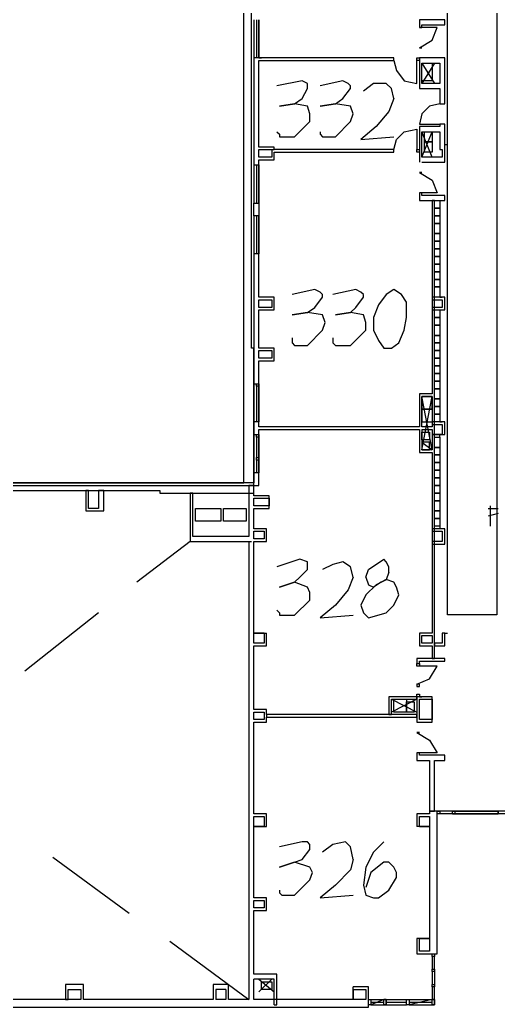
# Model space of a CAD drawing. Extents: x 0 to 66.8, y 0 to 60.3.
# Drawn here: x 13.75 to 25.69, y 6.99 to 31.62 of the extents above; entities that cross this region are included whole.
import ezdxf

# ---------------------------------------------------------------- set-up
doc = ezdxf.new("R2010")
doc.units = 0

msp = doc.modelspace()

# ---------------------------------------------------------------- linework, layer by layer
at = {"layer": 'Layer 1'}
for p, q in [((24.419265, 16.779748), (24.419265, 48.179929)), ((25.654867, 48.179929), (25.654867, 16.779748)), ((19.33599, 20.06608), (19.33599, 37.846058)), ((19.52649, 23.43184), (19.52649, 34.925061)), ((19.589963, 31.623251), (19.589963, 31.051752)), ((19.589963, 31.623224), (19.589963, 30.670726)), ((19.653543, 31.623251), (19.653543, 31.051752)), ((19.716699, 31.623251), (19.716699, 31.051752)), ((19.716699, 30.670726), (19.716699, 31.623224)), ((19.716831, 31.623251), (19.716831, 31.623251)), ((19.716831, 31.623251), (19.716831, 31.623251)), ((23.717379, 31.623251), (23.717379, 31.432486)), ((24.352457, 31.623118), (23.717458, 31.623118)), ((24.352457, 31.496119), (24.352457, 31.623118)), ((24.162143, 31.432592), (23.717379, 31.432592)), ((23.717379, 31.432566), (23.717379, 31.432566)), ((23.717379, 31.432566), (23.717379, 31.432566)), ((23.717379, 31.432486), (23.780879, 31.432486)), ((23.780879, 31.432486), (23.780879, 31.496251)), ((23.780932, 31.496119), (24.352431, 31.496119)), ((24.034878, 31.115357), (24.162143, 31.432592)), ((19.589963, 31.051725), (19.589963, 30.670726)), ((19.653543, 31.051725), (19.653543, 30.670726)), ((19.716699, 31.051725), (19.716699, 30.670726)), ((19.716831, 31.051725), (19.716831, 31.051725)), ((19.716831, 31.051725), (19.716831, 31.051725)), ((19.716831, 31.051725), (19.716831, 31.051725)), ((19.716831, 31.051725), (19.716831, 31.051725)), ((23.717379, 30.924593), (24.034878, 31.115357)), ((23.717379, 30.924593), (23.717379, 30.924593)), ((23.717379, 30.924593), (23.717379, 30.924593)), ((23.717379, 30.924593), (23.780879, 30.924593)), ((23.780879, 30.924593), (23.717379, 30.924593)), ((19.716831, 30.670593), (19.590096, 30.670593)), ((19.590096, 30.670487), (19.590096, 28.448255)), ((19.716831, 30.670593), (19.780331, 30.670593)), ((19.716831, 30.670593), (19.716831, 30.670593)), ((19.716831, 30.670593), (19.716831, 30.670593)), ((23.082591, 30.67054), (19.716831, 30.67054)), ((19.716831, 30.607305), (23.082591, 30.607305)), ((19.716831, 28.448255), (19.716831, 30.607252)), ((23.082512, 30.607305), (23.146012, 30.353305)), ((23.082591, 30.607305), (23.082591, 30.67054)), ((23.654011, 30.035806), (23.654011, 30.607305)), ((23.654091, 30.67062), (23.717326, 30.67062)), ((23.654091, 30.607384), (23.654091, 30.67062)), ((23.717326, 30.607384), (23.654091, 30.607384)), ((23.717326, 30.67062), (23.717326, 30.607384)), ((23.717379, 30.670593), (23.717379, 30.670593)), ((23.717379, 30.670593), (23.717379, 30.670593)), ((23.780932, 30.670593), (23.717432, 30.670593)), ((23.717432, 30.670593), (23.717432, 29.908594)), ((24.352457, 30.670567), (23.780958, 30.670567)), ((24.352352, 30.035885), (24.352352, 30.67062)), ((23.146012, 30.353305), (23.336512, 30.099041)), ((23.780826, 30.543884), (24.034826, 30.543884)), ((23.780826, 30.09912), (23.780826, 30.543884)), ((23.780932, 30.035753), (23.780932, 30.543752)), ((24.098431, 30.54362), (23.780932, 30.035885)), ((23.780932, 30.54362), (24.098431, 30.035885)), ((23.780958, 30.543832), (24.225458, 30.543832)), ((24.034826, 30.543884), (24.034826, 30.09912)), ((24.225352, 30.54362), (24.225352, 30.035885)), ((20.79625, 30.09912), (20.161516, 29.972121)), ((20.923515, 30.035885), (20.79625, 30.09912)), ((21.81254, 30.09912), (21.241041, 29.972121)), ((21.93954, 30.035885), (21.81254, 30.09912)), ((23.336512, 30.099041), (23.654011, 30.035806)), ((24.034826, 30.09912), (23.780826, 30.09912)), ((20.79625, 29.654621), (20.923515, 29.908621)), ((20.923515, 29.908621), (20.923515, 30.035885)), ((21.81254, 29.654621), (22.00304, 29.908621)), ((22.00304, 29.972121), (21.93954, 30.035885)), ((22.00304, 29.908621), (22.00304, 29.972121)), ((22.574592, 30.035753), (22.320592, 29.844988)), ((22.891827, 30.035753), (22.574592, 30.035753)), ((23.019012, 29.908647), (22.891748, 30.035647)), ((23.082512, 29.654647), (23.019012, 29.908647)), ((23.717432, 29.908621), (24.225431, 29.908621)), ((24.225431, 30.035885), (23.780932, 30.035885)), ((24.225352, 29.908621), (24.225352, 29.527886)), ((24.352352, 29.527886), (24.352352, 30.03562)), ((20.606015, 29.527886), (20.79625, 29.654621)), ((21.621776, 29.527886), (21.81254, 29.654621)), ((23.082512, 29.654647), (22.955512, 29.337148)), ((20.606015, 29.527886), (20.225016, 29.464121)), ((20.225016, 29.464121), (20.606015, 29.527886)), ((20.923515, 29.464121), (20.606015, 29.527886)), ((20.987015, 29.273886), (20.923515, 29.464121)), ((21.621776, 29.527886), (21.241041, 29.464121)), ((21.241041, 29.464121), (21.621776, 29.527886)), ((22.00304, 29.464121), (21.621776, 29.527886)), ((22.06654, 29.273886), (22.00304, 29.464121)), ((22.955512, 29.337148), (22.637748, 28.956148)), ((23.971352, 29.46428), (23.780852, 29.27378)), ((24.225352, 29.52778), (23.971352, 29.46428)), ((24.225352, 29.527886), (24.352352, 29.527886)), ((20.606015, 28.702387), (20.987015, 29.083122)), ((20.987015, 29.083122), (20.987015, 29.273886)), ((21.621776, 28.702387), (22.00304, 29.083122)), ((22.00304, 29.083122), (22.06654, 29.273886)), ((23.780852, 29.27378), (23.717352, 29.019781)), ((20.161516, 28.829122), (20.225016, 28.765887)), ((21.241041, 28.829122), (21.241041, 28.765887)), ((22.637748, 28.956148), (22.257013, 28.638649)), ((23.146012, 28.638702), (23.336512, 28.829201)), ((23.336512, 28.829201), (23.654011, 28.892701)), ((23.654011, 28.892701), (23.654011, 28.384702)), ((23.717352, 29.019781), (24.225352, 29.019781)), ((24.225431, 28.956122), (23.717432, 28.956122)), ((23.717458, 28.956122), (23.717458, 28.067123)), ((24.034931, 28.194387), (23.780932, 28.829122)), ((23.780932, 28.194387), (24.034931, 28.829122)), ((23.780932, 28.829122), (24.225431, 28.829122)), ((23.780958, 28.194387), (23.780958, 28.829122)), ((23.84459, 28.829122), (24.03509, 28.829122)), ((23.84459, 28.575122), (23.84459, 28.829122)), ((24.03509, 28.829122), (24.03509, 28.575122)), ((24.225352, 28.829122), (24.225352, 28.384623)), ((24.352457, 29.019807), (24.225458, 29.019807)), ((24.225458, 29.019807), (24.225458, 28.956307)), ((24.352352, 28.511622), (24.352352, 28.829122)), ((24.352457, 28.829122), (24.352457, 29.019886)), ((20.225016, 28.765887), (20.225016, 28.702387)), ((20.225016, 28.702387), (20.606015, 28.702387)), ((21.241041, 28.765887), (21.304276, 28.702387)), ((21.304276, 28.702387), (21.621776, 28.702387)), ((22.257013, 28.638649), (23.082512, 28.702149)), ((23.082512, 28.384702), (23.146012, 28.638702)), ((19.590096, 28.448255), (19.590096, 28.194255)), ((19.716831, 28.194255), (19.716831, 28.384755)), ((20.097936, 28.448255), (19.716937, 28.448255)), ((19.716937, 28.384755), (20.034436, 28.384755)), ((20.034251, 28.384781), (20.098016, 28.384781)), ((20.034251, 28.384781), (20.034251, 28.194282)), ((23.082459, 28.384623), (20.097963, 28.384623)), ((20.098016, 28.384781), (20.098016, 28.448281)), ((23.082459, 28.321123), (23.082459, 28.384623)), ((23.654091, 28.384623), (23.717326, 28.384623)), ((23.654091, 28.321123), (23.654091, 28.384623)), ((23.717326, 28.384623), (23.717326, 28.321123)), ((23.84459, 28.575122), (24.03509, 28.575122)), ((23.84459, 28.321123), (23.84459, 28.575122)), ((24.03509, 28.575122), (23.84459, 28.575122)), ((24.03509, 28.575122), (24.03509, 28.321123)), ((24.225378, 28.384834), (24.288878, 28.384834)), ((24.288905, 28.384702), (24.288905, 28.194202)), ((24.352378, 28.511569), (24.416143, 28.511569)), ((24.352405, 28.067202), (24.352405, 28.511437)), ((19.589963, 28.194255), (19.589963, 28.003491)), ((19.716699, 28.003491), (19.716699, 28.130755)), ((20.034251, 28.194282), (19.716752, 28.194282)), ((19.716752, 28.130782), (20.098016, 28.130782)), ((20.097963, 28.321123), (23.082459, 28.321123)), ((20.098016, 28.130782), (20.098016, 28.321017)), ((23.717326, 28.321123), (23.654091, 28.321123)), ((24.288958, 28.194334), (23.780958, 28.194334)), ((24.03509, 28.321123), (23.84459, 28.321123)), ((19.589963, 28.00357), (19.589963, 27.622835)), ((19.589963, 28.003491), (19.716699, 28.003491)), ((19.589963, 28.003464), (19.589963, 27.05123)), ((19.653543, 28.00357), (19.653543, 27.622835)), ((19.716699, 28.00357), (19.716699, 27.622835)), ((19.716699, 27.05123), (19.716699, 28.003464)), ((19.716831, 28.00357), (19.716831, 28.00357)), ((19.716831, 28.00357), (19.716831, 28.00357)), ((23.717379, 28.067149), (23.717379, 28.067149)), ((23.717379, 28.067149), (23.717379, 28.067149)), ((23.780958, 28.06707), (24.352457, 28.06707)), ((19.589963, 27.622729), (19.589963, 27.05123)), ((19.653543, 27.622729), (19.653543, 27.05123)), ((19.716699, 27.622729), (19.716699, 27.05123)), ((19.716831, 27.622729), (19.716831, 27.622729)), ((19.716831, 27.622729), (19.716831, 27.622729)), ((19.716831, 27.622729), (19.716831, 27.622729)), ((19.716831, 27.622729), (19.716831, 27.622729)), ((23.717379, 27.81315), (23.717379, 27.81315)), ((23.717379, 27.81315), (23.717379, 27.81315)), ((23.717379, 27.81315), (23.780879, 27.81315)), ((23.780879, 27.81315), (23.717379, 27.81315)), ((23.717379, 27.81315), (24.034878, 27.62265)), ((24.034878, 27.62265), (24.162143, 27.30515)), ((23.717379, 27.305177), (23.717379, 27.305177)), ((23.717379, 27.305177), (23.717379, 27.305177)), ((24.162143, 27.30515), (23.717379, 27.30515)), ((23.717379, 27.114756), (24.352378, 27.114756)), ((23.780932, 27.305177), (23.717432, 27.305177)), ((23.717432, 27.305177), (23.717432, 27.114677)), ((24.352378, 27.241492), (23.780879, 27.241492)), ((23.780932, 27.241624), (23.780932, 27.305124)), ((24.098484, 27.114624), (24.034984, 27.114624)), ((24.034984, 27.114624), (24.034984, 22.28863)), ((24.098484, 22.22513), (24.098484, 27.114624)), ((24.09859, 27.114889), (24.225325, 27.114889)), ((24.09859, 26.924124), (24.09859, 27.114889)), ((24.225325, 27.114889), (24.225325, 26.924124)), ((24.225352, 27.114756), (24.288852, 27.114756)), ((24.352378, 27.114756), (24.352378, 27.241492)), ((19.590096, 27.051124), (19.716831, 27.051124)), ((19.590096, 26.733625), (19.590096, 27.051124)), ((19.716831, 27.051177), (19.716831, 27.051177)), ((19.716831, 27.051177), (19.716831, 27.051177)), ((19.716831, 27.051124), (19.716831, 26.733625)), ((24.09859, 26.924124), (24.225325, 26.924124)), ((24.09859, 26.733625), (24.09859, 26.924124)), ((24.225325, 26.924124), (24.09859, 26.924124)), ((24.225325, 26.924124), (24.225325, 26.733625)), ((19.589963, 26.73373), (19.589963, 25.781232)), ((19.589963, 26.733625), (19.589963, 25.781126)), ((19.716831, 26.733625), (19.590096, 26.733625)), ((19.653543, 26.733625), (19.653543, 25.781126)), ((19.716699, 25.781232), (19.716699, 26.73373)), ((19.716699, 26.733625), (19.716699, 25.781126)), ((19.716831, 26.733625), (19.716831, 26.733625)), ((19.716831, 26.733625), (19.716831, 26.733625)), ((24.09859, 26.733625), (24.225325, 26.733625)), ((24.09859, 26.543125), (24.09859, 26.733625)), ((24.225325, 26.733625), (24.09859, 26.733625)), ((24.225325, 26.733625), (24.225325, 26.543125)), ((24.09859, 26.543125), (24.225325, 26.543125)), ((24.09859, 26.289125), (24.09859, 26.543125)), ((24.225325, 26.543125), (24.09859, 26.543125)), ((24.225325, 26.543125), (24.225325, 26.289125)), ((24.09859, 26.28939), (24.225325, 26.28939)), ((24.09859, 26.09889), (24.09859, 26.28939)), ((24.225325, 26.289125), (24.09859, 26.289125)), ((24.225325, 26.28939), (24.225325, 26.09889)), ((24.225325, 26.09889), (24.09859, 26.09889)), ((24.09859, 26.09889), (24.225325, 26.09889)), ((24.09859, 25.908126), (24.09859, 26.09889)), ((24.225325, 25.908126), (24.09859, 25.908126)), ((24.09859, 25.908126), (24.225325, 25.908126)), ((24.09859, 25.717626), (24.09859, 25.908126)), ((24.225325, 26.09889), (24.225325, 25.908126)), ((24.225325, 25.908126), (24.225325, 25.717626)), ((19.716831, 25.781232), (19.590096, 25.781232)), ((19.590096, 25.781232), (19.590096, 24.638233)), ((19.716831, 24.701733), (19.716831, 25.781232)), ((19.716831, 25.781232), (19.716831, 25.781232)), ((19.716831, 25.781232), (19.716831, 25.781232)), ((24.225325, 25.717626), (24.09859, 25.717626)), ((24.09859, 25.717626), (24.225325, 25.717626)), ((24.09859, 25.527126), (24.09859, 25.717626)), ((24.225325, 25.717626), (24.225325, 25.527126)), ((24.09859, 25.527391), (24.225325, 25.527391)), ((24.09859, 25.336626), (24.09859, 25.527391)), ((24.225325, 25.527126), (24.09859, 25.527126)), ((24.225325, 25.527391), (24.225325, 25.336626)), ((24.225325, 25.336626), (24.09859, 25.336626)), ((24.09859, 25.336626), (24.225325, 25.336626)), ((24.09859, 25.146127), (24.09859, 25.336626)), ((24.225325, 25.146127), (24.09859, 25.146127)), ((24.09859, 25.146127), (24.225325, 25.146127)), ((24.09859, 24.955627), (24.09859, 25.146127)), ((24.225325, 25.336626), (24.225325, 25.146127)), ((24.225325, 25.146127), (24.225325, 24.955627)), ((21.113882, 24.892259), (20.542383, 24.765259)), ((21.241147, 24.828495), (21.113882, 24.892259)), ((22.129828, 24.892259), (21.558593, 24.765259)), ((22.257092, 24.828495), (22.129828, 24.892259)), ((23.082644, 24.892127), (22.89188, 24.765392)), ((23.272879, 24.765392), (23.082644, 24.892127)), ((24.225325, 24.955627), (24.09859, 24.955627)), ((24.09859, 24.955627), (24.225325, 24.955627)), ((24.09859, 24.701627), (24.09859, 24.955627)), ((24.225325, 24.955627), (24.225325, 24.701627)), ((19.590096, 24.638154), (19.590096, 24.447654)), ((19.716831, 24.447654), (19.716831, 24.638154)), ((20.097963, 24.70168), (19.716963, 24.70168)), ((19.716963, 24.63818), (20.034463, 24.63818)), ((20.034463, 24.63818), (20.034463, 24.44768)), ((20.097963, 24.384181), (20.097963, 24.70168)), ((21.113882, 24.44776), (21.304382, 24.70176)), ((21.304382, 24.765259), (21.241147, 24.828495)), ((21.304382, 24.70176), (21.304382, 24.765259)), ((22.129828, 24.44776), (22.320592, 24.70176)), ((22.320592, 24.765259), (22.257092, 24.828495)), ((22.320592, 24.70176), (22.320592, 24.765259)), ((22.89188, 24.765392), (22.70138, 24.511392)), ((23.400144, 24.574627), (23.272879, 24.765392)), ((24.352457, 24.70168), (24.034958, 24.70168)), ((24.034958, 24.70168), (24.034958, 24.63818)), ((24.034958, 24.63818), (24.288958, 24.63818)), ((24.225325, 24.701627), (24.09859, 24.701627)), ((24.225352, 24.70176), (24.288852, 24.70176)), ((24.288905, 24.638154), (24.288905, 24.447654)), ((24.352457, 24.384181), (24.352457, 24.70168)), ((19.590096, 24.447654), (19.590096, 23.368155)), ((20.034463, 24.44768), (19.716963, 24.44768)), ((20.923382, 24.320495), (21.113882, 24.44776)), ((22.003093, 24.320495), (22.129828, 24.44776)), ((22.70138, 24.511392), (22.574645, 24.193628)), ((23.400144, 24.193628), (23.400144, 24.574627)), ((24.288905, 24.447733), (24.034905, 24.447733)), ((24.034905, 24.447733), (24.034905, 24.384233)), ((19.716831, 23.431655), (19.716831, 24.384154)), ((19.716963, 24.384181), (20.097963, 24.384181)), ((20.923382, 24.320495), (20.542383, 24.25726)), ((20.542383, 24.25726), (20.923382, 24.320495)), ((21.304382, 24.25726), (20.923382, 24.320495)), ((21.367882, 24.066496), (21.304382, 24.25726)), ((22.003093, 24.320495), (21.621829, 24.25726)), ((21.621829, 24.25726), (22.003093, 24.320495)), ((22.320592, 24.25726), (22.003093, 24.320495)), ((22.383828, 24.066496), (22.320592, 24.25726)), ((22.574645, 24.193628), (22.574645, 23.876128)), ((23.336379, 23.876128), (23.400144, 24.193628)), ((24.034905, 24.384233), (24.352405, 24.384233)), ((24.09859, 24.384128), (24.225325, 24.384128)), ((24.09859, 24.193628), (24.09859, 24.384128)), ((24.09859, 24.193892), (24.225325, 24.193892)), ((24.09859, 24.003393), (24.09859, 24.193892)), ((24.225325, 24.193628), (24.09859, 24.193628)), ((24.225325, 24.384128), (24.225325, 24.193628)), ((24.225325, 24.193892), (24.225325, 24.003393)), ((24.225352, 24.384181), (24.288852, 24.384181)), ((21.304382, 23.876261), (21.367882, 24.066496)), ((22.383828, 23.876261), (22.383828, 24.066496)), ((24.225325, 24.003393), (24.09859, 24.003393)), ((24.09859, 24.003393), (24.225325, 24.003393)), ((24.09859, 23.749128), (24.09859, 24.003393)), ((24.225325, 24.003393), (24.225325, 23.749128)), ((20.542383, 23.685761), (20.542383, 23.558761)), ((20.923382, 23.494996), (21.304382, 23.876261)), ((21.558593, 23.685761), (21.558593, 23.558761)), ((22.003093, 23.494996), (22.383828, 23.876261)), ((22.574645, 23.876128), (22.70138, 23.622129)), ((23.20938, 23.558629), (23.336379, 23.876128)), ((24.225325, 23.749128), (24.09859, 23.749128)), ((24.09859, 23.749128), (24.225325, 23.749128)), ((24.09859, 23.558629), (24.09859, 23.749128)), ((24.225325, 23.749128), (24.225325, 23.558629)), ((19.589963, 23.431867), (19.526464, 23.431867)), ((19.589963, 19.812107), (19.589963, 23.431867)), ((20.097963, 23.431682), (19.716963, 23.431682)), ((20.097831, 23.114235), (20.097831, 23.431735)), ((20.542383, 23.558761), (20.605883, 23.494996)), ((20.605883, 23.494996), (20.923382, 23.494996)), ((21.558593, 23.558761), (21.621829, 23.494996)), ((21.621829, 23.494996), (22.003093, 23.494996)), ((22.70138, 23.622129), (22.828645, 23.431893)), ((22.828645, 23.431893), (23.01888, 23.431893)), ((23.01888, 23.431893), (23.20938, 23.558629)), ((23.20938, 23.558629), (23.20938, 23.558629)), ((24.225325, 23.558629), (24.09859, 23.558629)), ((24.09859, 23.558629), (24.225325, 23.558629)), ((24.09859, 23.368129), (24.09859, 23.558629)), ((24.225325, 23.558629), (24.225325, 23.368129)), ((19.589963, 23.177788), (19.589963, 22.542789)), ((19.590096, 23.368155), (19.590096, 23.177656)), ((19.716831, 23.177656), (19.716831, 23.368155)), ((20.034331, 23.177735), (19.716831, 23.177735)), ((19.716963, 23.368182), (20.034463, 23.368182)), ((20.034331, 23.368235), (20.034331, 23.177735)), ((24.09859, 23.368393), (24.225325, 23.368393)), ((24.09859, 23.177894), (24.09859, 23.368393)), ((24.225325, 23.368129), (24.09859, 23.368129)), ((24.225325, 23.177894), (24.09859, 23.177894)), ((24.09859, 23.177894), (24.225325, 23.177894)), ((24.09859, 22.987129), (24.09859, 23.177894)), ((24.225325, 23.368393), (24.225325, 23.177894)), ((24.225325, 23.177894), (24.225325, 22.987129)), ((19.716699, 22.542789), (19.716699, 23.114288)), ((19.716831, 23.114235), (20.097831, 23.114235)), ((24.225325, 22.987129), (24.09859, 22.987129)), ((24.09859, 22.987129), (24.225325, 22.987129)), ((24.09859, 22.79663), (24.09859, 22.987129)), ((24.225325, 22.987129), (24.225325, 22.79663)), ((24.225325, 22.79663), (24.09859, 22.79663)), ((24.09859, 22.79663), (24.225325, 22.79663)), ((24.09859, 22.60613), (24.09859, 22.79663)), ((24.225325, 22.79663), (24.225325, 22.60613)), ((19.589963, 22.542789), (19.716699, 22.542789)), ((19.589963, 22.542736), (19.589963, 21.590237)), ((19.589963, 22.542683), (19.589963, 21.971184)), ((19.653543, 22.47913), (19.653543, 21.971131)), ((19.653596, 22.54263), (19.716831, 22.54263)), ((19.653596, 22.47913), (19.653596, 22.54263)), ((19.716831, 22.47913), (19.653596, 22.47913)), ((19.716699, 21.590237), (19.716699, 22.542736)), ((19.716699, 22.542683), (19.716699, 21.971184)), ((19.716831, 22.54263), (19.716831, 22.47913)), ((24.09859, 22.606394), (24.225325, 22.606394)), ((24.09859, 22.415895), (24.09859, 22.606394)), ((24.225325, 22.60613), (24.09859, 22.60613)), ((24.225325, 22.606394), (24.225325, 22.415895)), ((23.717379, 22.288683), (23.717379, 21.463184)), ((24.034931, 22.288683), (23.717432, 22.288683)), ((24.034826, 22.22513), (23.780826, 22.22513)), ((23.780826, 22.22513), (23.780826, 21.907631)), ((23.780879, 21.463184), (23.780879, 22.225183)), ((23.780932, 22.225183), (24.034931, 22.225183)), ((24.034931, 20.891632), (23.780932, 22.22513)), ((23.780932, 20.891606), (24.034931, 22.225104)), ((24.034826, 21.907631), (24.034826, 22.22513)), ((24.034826, 22.22513), (24.034826, 22.22513)), ((24.034931, 22.225263), (24.034931, 21.463264)), ((24.098431, 21.399499), (24.098431, 22.225263)), ((24.09859, 22.415895), (24.225325, 22.415895)), ((24.09859, 22.16163), (24.09859, 22.415895)), ((24.225325, 22.415895), (24.09859, 22.415895)), ((24.225325, 22.415895), (24.225325, 22.16163)), ((19.589963, 21.971131), (19.589963, 21.590396)), ((19.653543, 21.971131), (19.653543, 21.590396)), ((19.716699, 21.971131), (19.716699, 21.590396)), ((19.716831, 21.971131), (19.716831, 21.971131)), ((19.716831, 21.971131), (19.716831, 21.971131)), ((19.716831, 21.971131), (19.716831, 21.971131)), ((19.716831, 21.971131), (19.716831, 21.971131)), ((24.225325, 22.16163), (24.09859, 22.16163)), ((24.09859, 22.16163), (24.225325, 22.16163)), ((24.09859, 21.971131), (24.09859, 22.16163)), ((24.225325, 21.971131), (24.09859, 21.971131)), ((24.09859, 21.971131), (24.225325, 21.971131)), ((24.09859, 21.780631), (24.09859, 21.971131)), ((24.225325, 22.16163), (24.225325, 21.971131)), ((24.225325, 21.971131), (24.225325, 21.780631)), ((23.780826, 21.907631), (24.034826, 21.907631)), ((24.034931, 21.907578), (23.780932, 21.907578)), ((23.780932, 21.907578), (23.780932, 21.590343)), ((24.034826, 21.907631), (24.034826, 21.590396)), ((24.09859, 21.780895), (24.225325, 21.780895)), ((24.09859, 21.590396), (24.09859, 21.780895)), ((24.225325, 21.780631), (24.09859, 21.780631)), ((24.225325, 21.780895), (24.225325, 21.590396)), ((19.716831, 21.59029), (19.590096, 21.59029)), ((19.590096, 21.59029), (19.590096, 21.399526)), ((23.717458, 21.463025), (19.716699, 21.463025)), ((19.716831, 21.59029), (19.716831, 21.59029)), ((19.716831, 21.59029), (19.716831, 21.59029)), ((19.716831, 21.463158), (19.716831, 21.590158)), ((23.780932, 21.590343), (24.034931, 21.590343)), ((24.034958, 21.463025), (23.780958, 21.463025)), ((24.352457, 21.590237), (24.034958, 21.590237)), ((24.034958, 21.590237), (24.034958, 21.526737)), ((24.034958, 21.526737), (24.288958, 21.526737)), ((24.225325, 21.590396), (24.09859, 21.590396)), ((24.225352, 21.590184), (24.288852, 21.590184)), ((24.288905, 21.526737), (24.288905, 21.272737)), ((24.352457, 21.272737), (24.352457, 21.590237)), ((19.589963, 21.399605), (19.589963, 21.27287)), ((19.589963, 21.27287), (19.716699, 21.27287)), ((19.589963, 21.272737), (19.589963, 20.319974)), ((19.589963, 21.272737), (19.589963, 20.637738)), ((19.653543, 21.209185), (19.653543, 20.701185)), ((19.653596, 21.272632), (19.716831, 21.272632)), ((19.653596, 21.209132), (19.653596, 21.272632)), ((19.716831, 21.209132), (19.653596, 21.209132)), ((19.716699, 21.27287), (19.716699, 21.399605)), ((19.716699, 21.399526), (23.717458, 21.399526)), ((19.716699, 20.319974), (19.716699, 21.272737)), ((19.716699, 21.272737), (19.716699, 20.637738)), ((19.716831, 21.272632), (19.716831, 21.209132)), ((23.717379, 21.399684), (23.717379, 20.828185)), ((23.780826, 21.336396), (23.971326, 21.336396)), ((23.780826, 21.145632), (23.780826, 21.336396)), ((23.780932, 21.399605), (23.780932, 20.891606)), ((23.780958, 21.399526), (24.034958, 21.399526)), ((23.971326, 21.336396), (23.971326, 21.145632)), ((24.288905, 21.272737), (24.034905, 21.272737)), ((24.034905, 21.272737), (24.352405, 21.272737)), ((24.034984, 21.399552), (24.034984, 20.891553)), ((24.098484, 20.828317), (24.098484, 21.399552)), ((24.09859, 21.209132), (24.225325, 21.209132)), ((24.09859, 20.955132), (24.09859, 21.209132)), ((24.225325, 21.209132), (24.225325, 20.955132)), ((24.225352, 21.209185), (24.225352, 21.272684)), ((23.971326, 21.145632), (23.780826, 21.145632)), ((23.971326, 21.082396), (23.780826, 21.082396)), ((23.780826, 21.082396), (24.034826, 20.891632)), ((23.971326, 20.891632), (23.971326, 21.082396)), ((24.09859, 20.955132), (24.225325, 20.955132)), ((24.09859, 20.764632), (24.09859, 20.955132)), ((24.225325, 20.955132), (24.09859, 20.955132)), ((24.225325, 20.955132), (24.225325, 20.764632)), ((19.589963, 20.701185), (19.589963, 20.320186)), ((19.653596, 20.701132), (19.716831, 20.701132)), ((19.653596, 20.637632), (19.653596, 20.701132)), ((19.653596, 20.701132), (19.716831, 20.701132)), ((19.653596, 20.637632), (19.653596, 20.701132)), ((19.716699, 20.701185), (19.716699, 20.320186)), ((19.716831, 20.701132), (19.716831, 20.637632)), ((19.716831, 20.701132), (19.716831, 20.637632)), ((23.717379, 20.828317), (24.034878, 20.828317)), ((23.780826, 20.891632), (23.971326, 20.891632)), ((24.034826, 20.891632), (23.780826, 20.891632)), ((23.780826, 20.891632), (23.780826, 20.891632)), ((24.034984, 20.828317), (24.034984, 16.319823)), ((24.098484, 16.319823), (24.098484, 20.828317)), ((24.09859, 20.764897), (24.225325, 20.764897)), ((24.09859, 20.574132), (24.09859, 20.764897)), ((24.225325, 20.764632), (24.09859, 20.764632)), ((24.225325, 20.764897), (24.225325, 20.574132)), ((19.653543, 20.637632), (19.653543, 20.320133)), ((19.716831, 20.637632), (19.653596, 20.637632)), ((19.716831, 20.637632), (19.653596, 20.637632)), ((24.225325, 20.574132), (24.09859, 20.574132)), ((24.09859, 20.574132), (24.225325, 20.574132)), ((24.09859, 20.383633), (24.09859, 20.574132)), ((24.225325, 20.574132), (24.225325, 20.383633)), ((19.716831, 20.32008), (19.590096, 20.32008)), ((19.590096, 20.32008), (19.590096, 20.06608)), ((19.716831, 20.32008), (19.716831, 20.32008)), ((19.716831, 20.32008), (19.716831, 20.32008)), ((19.716831, 20.002792), (19.716831, 20.320027)), ((24.225325, 20.383633), (24.09859, 20.383633)), ((24.09859, 20.383633), (24.225325, 20.383633)), ((24.09859, 20.193133), (24.09859, 20.383633)), ((24.225325, 20.383633), (24.225325, 20.193133)), ((19.589937, 20.066027), (3.333957, 20.066027)), ((3.397193, 20.002792), (19.716937, 20.002792)), ((3.587798, 20.066186), (19.336043, 20.066186)), ((19.589963, 20.002792), (19.462964, 20.002792)), ((19.462964, 20.002792), (19.462964, 19.748792)), ((19.589963, 19.748792), (19.589963, 20.002792)), ((24.09859, 20.193397), (24.225325, 20.193397)), ((24.09859, 20.002898), (24.09859, 20.193397)), ((24.225325, 20.193133), (24.09859, 20.193133)), ((24.225325, 20.002898), (24.09859, 20.002898)), ((24.09859, 20.002898), (24.225325, 20.002898)), ((24.09859, 19.812133), (24.09859, 20.002898)), ((24.225325, 20.193397), (24.225325, 20.002898)), ((24.225325, 20.002898), (24.225325, 19.812133)), ((5.492928, 19.87566), (17.240413, 19.87566)), ((15.462574, 19.875739), (15.399075, 19.875739)), ((15.399075, 19.875739), (15.399075, 19.36774)), ((15.462574, 19.43124), (15.462574, 19.875739)), ((15.843442, 19.87566), (15.716706, 19.87566)), ((15.716706, 19.87566), (15.716706, 19.43116)), ((15.843442, 19.367687), (15.843442, 19.875686)), ((17.240413, 19.87566), (17.240413, 19.81216)), ((17.240413, 19.81216), (19.589911, 19.81216)), ((18.066045, 19.812107), (18.002545, 19.812107)), ((18.002545, 19.812107), (18.002545, 18.605608)), ((18.066045, 18.732582), (18.066045, 19.81208)), ((19.462964, 19.748792), (19.462964, 19.431293)), ((19.970963, 19.748819), (19.589963, 19.748819)), ((19.970963, 19.431319), (19.970963, 19.748819)), ((24.225325, 19.812133), (24.09859, 19.812133)), ((24.09859, 19.812133), (24.225325, 19.812133)), ((24.09859, 19.621634), (24.09859, 19.812133)), ((24.225325, 19.812133), (24.225325, 19.621634)), ((19.589963, 19.685319), (19.970963, 19.685319)), ((19.589963, 19.494793), (19.589963, 19.685292)), ((19.970963, 19.494819), (19.589963, 19.494819)), ((19.970963, 19.685319), (19.970963, 19.494819)), ((24.225325, 19.621634), (24.09859, 19.621634)), ((24.09859, 19.621634), (24.225325, 19.621634)), ((24.09859, 19.367634), (24.09859, 19.621634)), ((24.225325, 19.621634), (24.225325, 19.367634)), ((25.495562, 18.986581), (25.495562, 19.494845)), ((15.398942, 19.367687), (15.843442, 19.367687)), ((15.716706, 19.431187), (15.462707, 19.431187)), ((18.129333, 19.431134), (18.764332, 19.431134)), ((18.129333, 19.113634), (18.129333, 19.431134)), ((18.764332, 19.431134), (18.764332, 19.113634)), ((18.828097, 19.431134), (19.399596, 19.431134)), ((18.828097, 19.113634), (18.828097, 19.431134)), ((19.399596, 19.431134), (19.399596, 19.113634)), ((19.462964, 19.431293), (19.462964, 18.923293)), ((19.589963, 19.431319), (19.970963, 19.431319)), ((19.589963, 18.923293), (19.589963, 19.431293)), ((24.225325, 19.367634), (24.09859, 19.367634)), ((24.09859, 19.367634), (24.225325, 19.367634)), ((24.09859, 19.177134), (24.09859, 19.367634)), ((24.225325, 19.367634), (24.225325, 19.177134)), ((25.432062, 19.431346), (25.686062, 19.431346)), ((25.686062, 19.304081), (25.432062, 19.240846)), ((18.764332, 19.113634), (18.129333, 19.113634)), ((19.399596, 19.113634), (18.828097, 19.113634)), ((24.09859, 19.177399), (24.225325, 19.177399)), ((24.09859, 18.986634), (24.09859, 19.177399)), ((24.225325, 19.177134), (24.09859, 19.177134)), ((24.225325, 18.986634), (24.09859, 18.986634)), ((24.225325, 19.177399), (24.225325, 18.986634)), ((24.225352, 18.986687), (24.225352, 18.923187)), ((19.462725, 18.732582), (18.065992, 18.732582)), ((19.462964, 18.923293), (19.462964, 18.732529)), ((19.907463, 18.92332), (19.589963, 18.92332)), ((19.589963, 18.85982), (19.843963, 18.85982)), ((19.589963, 18.732529), (19.589963, 18.859793)), ((19.589963, 18.669294), (19.589963, 18.732529)), ((19.843963, 18.85982), (19.843963, 18.66932)), ((19.907463, 18.60582), (19.907463, 18.92332)), ((24.352457, 18.923161), (24.034958, 18.923161)), ((24.034958, 18.923161), (24.034958, 18.859661)), ((24.034958, 18.859661), (24.288958, 18.859661)), ((24.288905, 18.859714), (24.288905, 18.605714)), ((24.352457, 18.542161), (24.352457, 18.923161)), ((18.002465, 18.605714), (16.668967, 17.589716)), ((18.002492, 18.605847), (19.462725, 18.605847)), ((19.462858, 18.60582), (19.462858, 16.319823)), ((19.462964, 18.605794), (19.526464, 18.605794)), ((19.589858, 16.319823), (19.589858, 18.60582)), ((19.843963, 18.66932), (19.589963, 18.66932)), ((19.589963, 18.60582), (19.907463, 18.60582)), ((24.288905, 18.605714), (24.034905, 18.605714)), ((24.034905, 18.605714), (24.034905, 18.542214)), ((24.034905, 18.542214), (24.352405, 18.542214)), ((20.733015, 18.161347), (20.161516, 17.970583)), ((20.923515, 18.097847), (20.733015, 18.161347)), ((20.923515, 17.907347), (20.923515, 18.097847)), ((21.558567, 18.034241), (21.304303, 17.907242)), ((21.812566, 18.097741), (21.558567, 18.034241)), ((22.003066, 17.970636), (21.812566, 18.097636)), ((22.447354, 17.9074), (22.828618, 18.1614)), ((22.891906, 18.097741), (22.828671, 18.161241)), ((22.955406, 17.970477), (22.891906, 18.097741)), ((20.733015, 17.716583), (20.923515, 17.907347)), ((22.066566, 17.716636), (22.003066, 17.970636)), ((22.383854, 17.716636), (22.447354, 17.9074)), ((22.955406, 17.843742), (22.891906, 17.653242)), ((22.955406, 17.843742), (22.955406, 17.970477)), ((20.606015, 17.589848), (20.225016, 17.462583)), ((20.225016, 17.462583), (20.606015, 17.589848)), ((20.606015, 17.589848), (20.733015, 17.716583)), ((20.923515, 17.462583), (20.606015, 17.589848)), ((22.066566, 17.716636), (21.939566, 17.399136)), ((22.383854, 17.716636), (22.447354, 17.526136)), ((22.637907, 17.526242), (22.383907, 17.272242)), ((22.447354, 17.526136), (22.574618, 17.462636)), ((22.764933, 17.589663), (22.574433, 17.462663)), ((22.891906, 17.653242), (22.637907, 17.526242)), ((22.891933, 17.653427), (22.764933, 17.589663)), ((23.082433, 17.589663), (22.891933, 17.653427)), ((23.146197, 17.462663), (23.082433, 17.589663)), ((20.987015, 17.335848), (20.923515, 17.462583)), ((20.987015, 17.145084), (20.987015, 17.335848)), ((21.939566, 17.399136), (21.621802, 17.018137)), ((22.383907, 17.272242), (22.256907, 17.018243)), ((23.082433, 17.018163), (23.209432, 17.272163)), ((23.209432, 17.272163), (23.146197, 17.462663)), ((20.606015, 16.764349), (20.987015, 17.145084)), ((21.621802, 17.018137), (21.241067, 16.700637)), ((22.256907, 17.018243), (22.320672, 16.827743)), ((22.891933, 16.827664), (23.082433, 17.018163)), ((15.716468, 16.827717), (13.874971, 15.367218)), ((20.161516, 16.891084), (20.225016, 16.827849)), ((20.225016, 16.827849), (20.225016, 16.764349)), ((20.225016, 16.764349), (20.606015, 16.764349)), ((21.241067, 16.700637), (22.066566, 16.764137)), ((22.320672, 16.827743), (22.447407, 16.700743)), ((22.447433, 16.700664), (22.891933, 16.827664)), ((25.654867, 16.779748), (24.419265, 16.779748)), ((19.462858, 16.319823), (19.462858, 16.002323)), ((19.589858, 16.065823), (19.589858, 16.319823)), ((19.843963, 16.319823), (19.589963, 16.319823)), ((19.589963, 16.319823), (19.907463, 16.319823)), ((19.843963, 16.319823), (19.843963, 16.065823)), ((19.907463, 16.002323), (19.907463, 16.319823)), ((23.717458, 16.319823), (23.717458, 16.002323)), ((24.034958, 16.319823), (23.717458, 16.319823)), ((24.098431, 16.00227), (24.098431, 16.31977)), ((24.288905, 16.319823), (24.288905, 16.319823)), ((24.288905, 16.319823), (24.288905, 16.319823)), ((24.352457, 16.319823), (24.288958, 16.319823)), ((24.288958, 16.319823), (24.288958, 16.065823)), ((24.352457, 16.002323), (24.352457, 16.319823)), ((24.352457, 16.319823), (24.415957, 16.319823)), ((19.843963, 16.065823), (19.589963, 16.065823)), ((23.780958, 16.065823), (23.780958, 16.256323)), ((23.780958, 16.256323), (24.034958, 16.256323)), ((24.034958, 16.065823), (23.780958, 16.065823)), ((24.034931, 16.25627), (24.034931, 16.06577)), ((24.288905, 16.065823), (24.098405, 16.065823)), ((24.098405, 16.065823), (24.098405, 16.002323)), ((19.462964, 16.002297), (19.462964, 14.414799)), ((19.589963, 16.002323), (19.907463, 16.002323)), ((19.589963, 14.414799), (19.589963, 16.002297)), ((23.717458, 16.002323), (24.034958, 16.002323)), ((24.034931, 16.00227), (24.034931, 15.684771)), ((24.098405, 16.002323), (24.352405, 16.002323)), ((24.098431, 15.684718), (24.098431, 16.002218)), ((24.352457, 15.684639), (23.653958, 15.684639)), ((23.654064, 15.684718), (23.654064, 15.557718)), ((23.654064, 15.557718), (23.717299, 15.557718)), ((23.654091, 15.557639), (23.717326, 15.557639)), ((23.654091, 15.494403), (23.654091, 15.557639)), ((23.717299, 15.557718), (23.717299, 15.621218)), ((23.717326, 15.557639), (23.717326, 15.494403)), ((23.717379, 15.621139), (24.352378, 15.621139)), ((24.034931, 15.684718), (24.098431, 15.684718)), ((24.352457, 15.621139), (24.352457, 15.684639)), ((23.717326, 15.494403), (23.654091, 15.494403)), ((24.16209, 15.494403), (23.654091, 15.494403)), ((23.971326, 15.176639), (24.16209, 15.494403)), ((23.654091, 15.049639), (23.971326, 15.176639)), ((23.717326, 15.049639), (23.654091, 15.049639)), ((23.654091, 15.049639), (23.654091, 14.986404)), ((23.717326, 14.986404), (23.717326, 15.049639)), ((23.654091, 14.986404), (23.717326, 14.986404)), ((23.654091, 14.986404), (23.654091, 14.986404)), ((23.654091, 14.79564), (23.717326, 14.79564)), ((23.654091, 14.732404), (23.654091, 14.79564)), ((23.717326, 14.79564), (23.717326, 14.732404)), ((23.717379, 14.986298), (23.717379, 14.986298)), ((23.717379, 14.986298), (23.717379, 14.986298)), ((23.654064, 14.732246), (22.9553, 14.732246)), ((22.955406, 14.732325), (22.955406, 14.287561)), ((23.018906, 14.28764), (23.018906, 14.66864)), ((23.018959, 14.668746), (23.653958, 14.668746)), ((23.654011, 14.668772), (23.019012, 14.351273)), ((23.019012, 14.668772), (23.654011, 14.351273)), ((23.082591, 14.66864), (23.400091, 14.66864)), ((23.082591, 14.35114), (23.082591, 14.66864)), ((23.400091, 14.66864), (23.400091, 14.35114)), ((23.400091, 14.60514), (23.590591, 14.60514)), ((23.400091, 14.35114), (23.400091, 14.60514)), ((23.590591, 14.60514), (23.590591, 14.35114)), ((23.654064, 14.668746), (23.654064, 14.732246)), ((23.717326, 14.732404), (23.654091, 14.732404)), ((23.717379, 14.732325), (23.654144, 14.732325)), ((23.654144, 14.732325), (23.654144, 14.668825)), ((23.654144, 14.668825), (23.654144, 14.097326)), ((23.717379, 14.732325), (23.780879, 14.732325)), ((23.717379, 14.160826), (23.717379, 14.668825)), ((23.717379, 14.668746), (24.034878, 14.668746)), ((24.034931, 14.732219), (23.717432, 14.732219)), ((24.034931, 14.09722), (24.034931, 14.732219)), ((24.034931, 14.668746), (24.034931, 14.160746)), ((19.462964, 14.414799), (19.462964, 14.097299)), ((19.907463, 14.414693), (19.589963, 14.414693)), ((19.589963, 14.160799), (19.589963, 14.351299)), ((19.589963, 14.351193), (19.843963, 14.351193)), ((19.843963, 14.351193), (19.843963, 14.287693)), ((19.907463, 14.287693), (19.907463, 14.414693)), ((23.400091, 14.35114), (23.082591, 14.35114)), ((23.590591, 14.35114), (23.400091, 14.35114)), ((19.462964, 14.097299), (19.462964, 11.811302)), ((19.843963, 14.160693), (19.589963, 14.160693)), ((19.589963, 11.811302), (19.589963, 14.097299)), ((19.589963, 14.097193), (19.907463, 14.097193)), ((19.843963, 14.287693), (19.843963, 14.160693)), ((19.907463, 14.097193), (19.907463, 14.224193)), ((19.907516, 14.28764), (19.907516, 14.22414)), ((19.907516, 14.224087), (23.654011, 14.224087)), ((23.654064, 14.287587), (19.907569, 14.287587)), ((22.955406, 14.28764), (23.018906, 14.28764)), ((23.654064, 14.224087), (23.654064, 14.287587)), ((23.654064, 14.09722), (23.717299, 14.09722)), ((23.654064, 14.09722), (23.654064, 14.09722)), ((23.654064, 14.09722), (23.654064, 14.09722)), ((24.034931, 14.160773), (23.717432, 14.160773)), ((23.717432, 14.097273), (24.034931, 14.097273)), ((23.654064, 13.84322), (23.717299, 13.84322)), ((23.717299, 13.84322), (23.654064, 13.84322)), ((23.654064, 13.84322), (23.971299, 13.652721)), ((23.717379, 13.84322), (23.717379, 13.84322)), ((23.717379, 13.84322), (23.717379, 13.84322)), ((23.971299, 13.652721), (24.162064, 13.335221)), ((23.654064, 13.335247), (23.654064, 13.335247)), ((23.654064, 13.335247), (23.654064, 13.335247)), ((24.162064, 13.335221), (23.654064, 13.335221)), ((23.717379, 13.335247), (23.654144, 13.335247)), ((23.654144, 13.335247), (23.654144, 13.144748)), ((23.717379, 13.271695), (23.717379, 13.335194)), ((23.654144, 13.144959), (23.971379, 13.144959)), ((24.098378, 13.271695), (23.717379, 13.271695)), ((23.971352, 13.144827), (23.971352, 11.874564)), ((24.098352, 11.874564), (24.098352, 13.144827)), ((24.352484, 13.271562), (24.098484, 13.271562)), ((24.098484, 13.144827), (24.352484, 13.144827)), ((24.352484, 13.144827), (24.352484, 13.271562)), ((23.971352, 11.874564), (24.098352, 11.874564)), ((24.161984, 11.874485), (23.971484, 11.874485)), ((23.971484, 11.874485), (23.971484, 11.811249)), ((24.606457, 11.874538), (24.161958, 11.874538)), ((24.161984, 8.318754), (24.161984, 11.874485)), ((24.162037, 11.874617), (24.162037, 11.874617)), ((24.162037, 11.874617), (24.162037, 11.874617)), ((24.16209, 11.874643), (24.225325, 11.874643)), ((24.16209, 11.811408), (24.16209, 11.874643)), ((28.987846, 11.874538), (24.162116, 11.874538)), ((24.225325, 11.874643), (24.225325, 11.811408)), ((24.542825, 11.874643), (24.606325, 11.874643)), ((24.542825, 11.811408), (24.542825, 11.874643)), ((24.542825, 11.874643), (24.606325, 11.874643)), ((24.542825, 11.811408), (24.542825, 11.874643)), ((24.542904, 11.874617), (25.685903, 11.874617)), ((24.606325, 11.874643), (24.606325, 11.811408)), ((24.606325, 11.874643), (24.606325, 11.811408)), ((25.685982, 11.874617), (25.685982, 11.874617)), ((25.685982, 11.874617), (25.685982, 11.874617)), ((25.685982, 11.811302), (25.685982, 11.874538)), ((25.685982, 11.874538), (25.685982, 11.811302)), ((19.462964, 11.811302), (19.462964, 11.493803)), ((19.907622, 11.811196), (19.589858, 11.811196)), ((19.589858, 11.747696), (19.843857, 11.747696)), ((19.589963, 11.493803), (19.589963, 11.747802)), ((19.843857, 11.747696), (19.843857, 11.493697)), ((19.907622, 11.493697), (19.907622, 11.811196)), ((23.654144, 11.811329), (23.654144, 11.493829)), ((23.971379, 11.811329), (23.654144, 11.811329)), ((23.717379, 11.493829), (23.717379, 11.747829)), ((23.717379, 11.747829), (23.971379, 11.747829)), ((23.971352, 11.747749), (23.971352, 8.699489)), ((24.606457, 11.811302), (24.161958, 11.811302)), ((24.225325, 11.811408), (24.16209, 11.811408)), ((28.987846, 11.811302), (24.162116, 11.811302)), ((24.542904, 11.811302), (24.225405, 11.811302)), ((24.606325, 11.811408), (24.542825, 11.811408)), ((24.606325, 11.811408), (24.542825, 11.811408)), ((24.542904, 11.811382), (25.685903, 11.811382)), ((25.685982, 11.811302), (24.606484, 11.811302)), ((19.462964, 11.493803), (19.462964, 9.715805)), ((19.589963, 9.715805), (19.589963, 11.493803)), ((19.843963, 11.49375), (19.589963, 11.49375)), ((19.589963, 11.49375), (19.907463, 11.49375)), ((23.971379, 11.49375), (23.654144, 11.49375)), ((23.717379, 11.49375), (23.971379, 11.49375)), ((23.971352, 11.49375), (23.971352, 11.49375)), ((23.971352, 11.49375), (23.971352, 11.49375)), ((20.796303, 11.11275), (20.225068, 10.98575)), ((20.923568, 11.11275), (20.796303, 11.11275)), ((20.987068, 11.048986), (20.923568, 11.11275)), ((21.875881, 11.112644), (21.558646, 11.049144)), ((22.003066, 10.985724), (21.875802, 11.112724)), ((22.828539, 11.112644), (22.574539, 10.858645)), ((20.796303, 10.668251), (20.987068, 10.92225)), ((20.987068, 10.92225), (20.987068, 11.048986)), ((21.558646, 11.049144), (21.304382, 10.858645)), ((22.066566, 10.668224), (22.003066, 10.985724)), ((22.574539, 10.858645), (22.383775, 10.47791)), ((14.573417, 10.73183), (16.478414, 9.334832)), ((20.605803, 10.604751), (20.225068, 10.477751)), ((20.225068, 10.477751), (20.605803, 10.604751)), ((20.605803, 10.604751), (20.796303, 10.668251)), ((20.987068, 10.477751), (20.605803, 10.604751)), ((22.066566, 10.668224), (22.003066, 10.414225)), ((22.828539, 10.604645), (22.511039, 10.350645)), ((22.955274, 10.604645), (22.828539, 10.604645)), ((23.082538, 10.47791), (22.955274, 10.604645)), ((21.050303, 10.350751), (20.987068, 10.477751)), ((20.987068, 10.160251), (21.050303, 10.350751)), ((22.003066, 10.414225), (21.621802, 10.033225)), ((22.383775, 10.47791), (22.320539, 10.033146)), ((22.511039, 10.350645), (22.383775, 9.96991)), ((23.146038, 10.350645), (23.082538, 10.47791)), ((23.146038, 10.22391), (23.146038, 10.350645)), ((20.605803, 9.779252), (20.987068, 10.160251)), ((22.955274, 9.906146), (23.146038, 10.22391)), ((20.225068, 9.906252), (20.225068, 9.842752)), ((21.621802, 10.033225), (21.241067, 9.715725)), ((22.320539, 10.033146), (22.383775, 9.779146)), ((22.701539, 9.715911), (22.955274, 9.906146)), ((19.462858, 9.715831), (19.462858, 9.398332)), ((19.589858, 9.461567), (19.589858, 9.652331)), ((19.907463, 9.715831), (19.589963, 9.715831)), ((19.589963, 9.652331), (19.843963, 9.652331)), ((19.843963, 9.652331), (19.843963, 9.461567)), ((19.907463, 9.398332), (19.907463, 9.715831)), ((20.225068, 9.842752), (20.288304, 9.779252)), ((20.288304, 9.779252), (20.605803, 9.779252)), ((21.241067, 9.715725), (22.066566, 9.779225)), ((22.383775, 9.779146), (22.574539, 9.715911)), ((22.574539, 9.715911), (22.701539, 9.715911)), ((19.462964, 9.398305), (19.462964, 7.810807)), ((19.843963, 9.461567), (19.589963, 9.461567)), ((19.589963, 9.398332), (19.907463, 9.398332)), ((19.589963, 7.810807), (19.589963, 9.398305)), ((17.494493, 8.636306), (19.462725, 7.175543)), ((23.971379, 8.699621), (23.654144, 8.699621)), ((23.654144, 8.699568), (23.654144, 8.318833)), ((23.717379, 8.699621), (23.971379, 8.699621)), ((23.717379, 8.382333), (23.717379, 8.699568)), ((23.971352, 8.699621), (23.971352, 8.382386)), ((23.971379, 8.382333), (23.717379, 8.382333)), ((23.654144, 8.318833), (24.098378, 8.318833)), ((24.034826, 8.318648), (24.098325, 8.318648)), ((24.034826, 8.255148), (24.034826, 8.318648)), ((24.034826, 8.318648), (24.098325, 8.318648)), ((24.034826, 8.255148), (24.034826, 8.318648)), ((24.034826, 8.318648), (24.098325, 8.318648)), ((24.034826, 8.255148), (24.034826, 8.318648)), ((24.098325, 8.255148), (24.034826, 8.255148)), ((24.098325, 8.255148), (24.034826, 8.255148)), ((24.098325, 8.255148), (24.034826, 8.255148)), ((24.034931, 8.255201), (24.034931, 7.937701)), ((24.034931, 8.255201), (24.034931, 7.937701)), ((24.098325, 8.318648), (24.098325, 8.255148)), ((24.098325, 8.318648), (24.098325, 8.255148)), ((24.098325, 8.318648), (24.098325, 8.255148)), ((24.098484, 8.318754), (24.161984, 8.318754)), ((24.09859, 7.937648), (24.09859, 8.255148)), ((24.034826, 7.937648), (24.098325, 7.937648)), ((24.034826, 7.874148), (24.034826, 7.937648)), ((24.034826, 7.937648), (24.098325, 7.937648)), ((24.034826, 7.874148), (24.034826, 7.937648)), ((24.034826, 7.937648), (24.098325, 7.937648)), ((24.034826, 7.874148), (24.034826, 7.937648)), ((24.03509, 7.874148), (24.03509, 7.937648)), ((24.03509, 7.937648), (24.09859, 7.937648)), ((24.098325, 7.937648), (24.098325, 7.874148)), ((24.098325, 7.937648), (24.098325, 7.874148)), ((24.098325, 7.937648), (24.098325, 7.874148)), ((24.09859, 7.937648), (24.09859, 7.874148)), ((19.462964, 7.810807), (19.462964, 7.175543)), ((19.589963, 7.175543), (19.589963, 7.683543)), ((20.097963, 7.683543), (19.589963, 7.683543)), ((20.161516, 7.810781), (19.590016, 7.810781)), ((20.034516, 7.683781), (19.716752, 7.366017)), ((19.716752, 7.683781), (20.098016, 7.366017)), ((20.097963, 7.048808), (20.097963, 7.683543)), ((20.161463, 7.048808), (20.161463, 7.810807)), ((24.098325, 7.874148), (24.034826, 7.874148)), ((24.098325, 7.874148), (24.034826, 7.874148)), ((24.098325, 7.874148), (24.034826, 7.874148)), ((24.034931, 7.874095), (24.034931, 7.55686)), ((24.034984, 7.874095), (24.034984, 7.55686)), ((24.09859, 7.874148), (24.03509, 7.874148)), ((24.098484, 7.874095), (24.098484, 7.55686)), ((24.09859, 7.874148), (24.09859, 7.874148)), ((15.335442, 7.556675), (14.890943, 7.556675)), ((14.891049, 7.556781), (14.891049, 7.175782)), ((14.954284, 7.175676), (14.954284, 7.429675)), ((14.954443, 7.429675), (15.271942, 7.429675)), ((15.271942, 7.429675), (15.271942, 7.175676)), ((15.335442, 7.175676), (15.335442, 7.556675)), ((18.574018, 7.556781), (18.574018, 7.175782)), ((18.954832, 7.556675), (18.574097, 7.556675)), ((18.89157, 7.429675), (18.63757, 7.429675)), ((18.63757, 7.429675), (18.63757, 7.175676)), ((18.891517, 7.429781), (18.891517, 7.175782)), ((18.954753, 7.175782), (18.954753, 7.556781)), ((19.780331, 7.620149), (20.034331, 7.620149)), ((19.780331, 7.429649), (19.780331, 7.620149)), ((20.034331, 7.429649), (19.780331, 7.429649)), ((20.034331, 7.620149), (20.034331, 7.429649)), ((22.066566, 7.175676), (22.066566, 7.493175)), ((22.447301, 7.493175), (22.066566, 7.493175)), ((22.066566, 7.429675), (22.066566, 7.175676)), ((22.066566, 7.429675), (22.383801, 7.429675)), ((22.383801, 7.429675), (22.383801, 7.175676)), ((22.447301, 7.04894), (22.447301, 7.493175)), ((24.034826, 7.556649), (24.098325, 7.556649)), ((24.034826, 7.493149), (24.034826, 7.556649)), ((24.034826, 7.556649), (24.098325, 7.556649)), ((24.034826, 7.493149), (24.034826, 7.556649)), ((24.034826, 7.556649), (24.098325, 7.556649)), ((24.034826, 7.493149), (24.034826, 7.556649)), ((24.098325, 7.493149), (24.034826, 7.493149)), ((24.098325, 7.493149), (24.034826, 7.493149)), ((24.098325, 7.493149), (24.034826, 7.493149)), ((24.034931, 7.493228), (24.034931, 7.175729)), ((24.034931, 7.493228), (24.034931, 7.175729)), ((24.098325, 7.556649), (24.098325, 7.493149)), ((24.098325, 7.556649), (24.098325, 7.493149)), ((24.098325, 7.556649), (24.098325, 7.493149)), ((24.09859, 7.175649), (24.09859, 7.493149)), ((15.271863, 7.175676), (12.922366, 7.175676)), ((14.891049, 7.175676), (14.954284, 7.175676)), ((18.574123, 7.175676), (15.335363, 7.175676)), ((18.891623, 7.175676), (18.637623, 7.175676)), ((19.462858, 7.175676), (18.954858, 7.175676)), ((22.383854, 7.175676), (19.589858, 7.175676)), ((22.447328, 7.175649), (22.510827, 7.175649)), ((22.447328, 7.048914), (22.447328, 7.175649)), ((22.447328, 7.175649), (22.510827, 7.175649)), ((22.447328, 7.048914), (22.447328, 7.175649)), ((22.447328, 7.175649), (22.510827, 7.175649)), ((22.447328, 7.048914), (22.447328, 7.175649)), ((22.510827, 7.175649), (22.510827, 7.048914)), ((22.510827, 7.175649), (22.510827, 7.048914)), ((22.510827, 7.175649), (22.510827, 7.048914)), ((22.510986, 7.175676), (22.828486, 7.175676)), ((22.828592, 7.175649), (22.511092, 7.048914)), ((22.828592, 7.175649), (22.891827, 7.175649)), ((22.828592, 7.048914), (22.828592, 7.175649)), ((22.891827, 7.175649), (22.828592, 7.175649)), ((22.828592, 7.175649), (22.891827, 7.175649)), ((22.828592, 7.048914), (22.828592, 7.175649)), ((22.828592, 7.175649), (22.891827, 7.175649)), ((22.828592, 7.048914), (22.828592, 7.175649)), ((22.891827, 7.175649), (22.891827, 7.048914)), ((22.891827, 7.048914), (22.891827, 7.175649)), ((22.891827, 7.175649), (22.891827, 7.048914)), ((22.891827, 7.175649), (22.891827, 7.048914)), ((22.891827, 7.175543), (23.400091, 7.175543)), ((23.400091, 7.175649), (23.463326, 7.175649)), ((23.400091, 7.048914), (23.400091, 7.175649)), ((23.400091, 7.175649), (23.463326, 7.175649)), ((23.400091, 7.048914), (23.400091, 7.175649)), ((23.400091, 7.175649), (23.463326, 7.175649)), ((23.400091, 7.048914), (23.400091, 7.175649)), ((23.463326, 7.175649), (23.463326, 7.048914)), ((23.463326, 7.175649), (23.463326, 7.048914)), ((24.034826, 7.175649), (23.463326, 7.048914)), ((23.463326, 7.175649), (23.463326, 7.048914)), ((23.463379, 7.175676), (24.034878, 7.175676)), ((24.034826, 7.175649), (24.098325, 7.175649)), ((24.034826, 7.048914), (24.034826, 7.175649)), ((24.098325, 7.175649), (24.034826, 7.175649)), ((24.034826, 7.175649), (24.098325, 7.175649)), ((24.034826, 7.048914), (24.034826, 7.175649)), ((24.034826, 7.175649), (24.098325, 7.175649)), ((24.034826, 7.048914), (24.034826, 7.175649)), ((24.034826, 7.175649), (24.098325, 7.175649)), ((24.034826, 7.048914), (24.034826, 7.175649)), ((24.03509, 7.048914), (24.03509, 7.175649)), ((24.03509, 7.175649), (24.09859, 7.175649)), ((24.098325, 7.175649), (24.098325, 7.048914)), ((24.098325, 7.048914), (24.098325, 7.175649)), ((24.098325, 7.175649), (24.098325, 7.048914)), ((24.098325, 7.175649), (24.098325, 7.048914)), ((24.098325, 7.175649), (24.098325, 7.048914)), ((24.09859, 7.175649), (24.09859, 7.048914)), ((13.112866, 6.985255), (22.447354, 6.985255)), ((20.097963, 7.048808), (20.161463, 7.048808)), ((22.510827, 7.048914), (22.447328, 7.048914)), ((22.510827, 7.048914), (22.447328, 7.048914)), ((22.510827, 7.048914), (22.447328, 7.048914)), ((22.447354, 6.985255), (22.447354, 7.048755)), ((22.510986, 7.112123), (22.828486, 7.112123)), ((22.511092, 7.048914), (22.828592, 7.048914)), ((22.891827, 7.048914), (22.828592, 7.048914)), ((22.828592, 7.048914), (22.891827, 7.048914)), ((22.828592, 7.048914), (22.828592, 7.048914)), ((22.891827, 7.048914), (22.828592, 7.048914)), ((22.891827, 7.048914), (22.828592, 7.048914)), ((22.891827, 7.112123), (23.400091, 7.112123)), ((22.891827, 7.048808), (23.400091, 7.048808)), ((23.463326, 7.048914), (23.400091, 7.048914)), ((23.463326, 7.048914), (23.400091, 7.048914)), ((23.463326, 7.048914), (23.400091, 7.048914)), ((23.463326, 7.048914), (24.034826, 7.048914)), ((23.463379, 7.112123), (24.034878, 7.112123)), ((24.098325, 7.048914), (24.034826, 7.048914)), ((24.034826, 7.048914), (24.098325, 7.048914)), ((24.034826, 7.048914), (24.034826, 7.048914)), ((24.098325, 7.048914), (24.034826, 7.048914)), ((24.098325, 7.048914), (24.034826, 7.048914)), ((24.098325, 7.048914), (24.034826, 7.048914)), ((24.09859, 7.048914), (24.03509, 7.048914)), ((24.09859, 7.048914), (24.09859, 7.048914))]:
    msp.add_line(p, q, dxfattribs=at)

doc.saveas('drawing.dxf')
